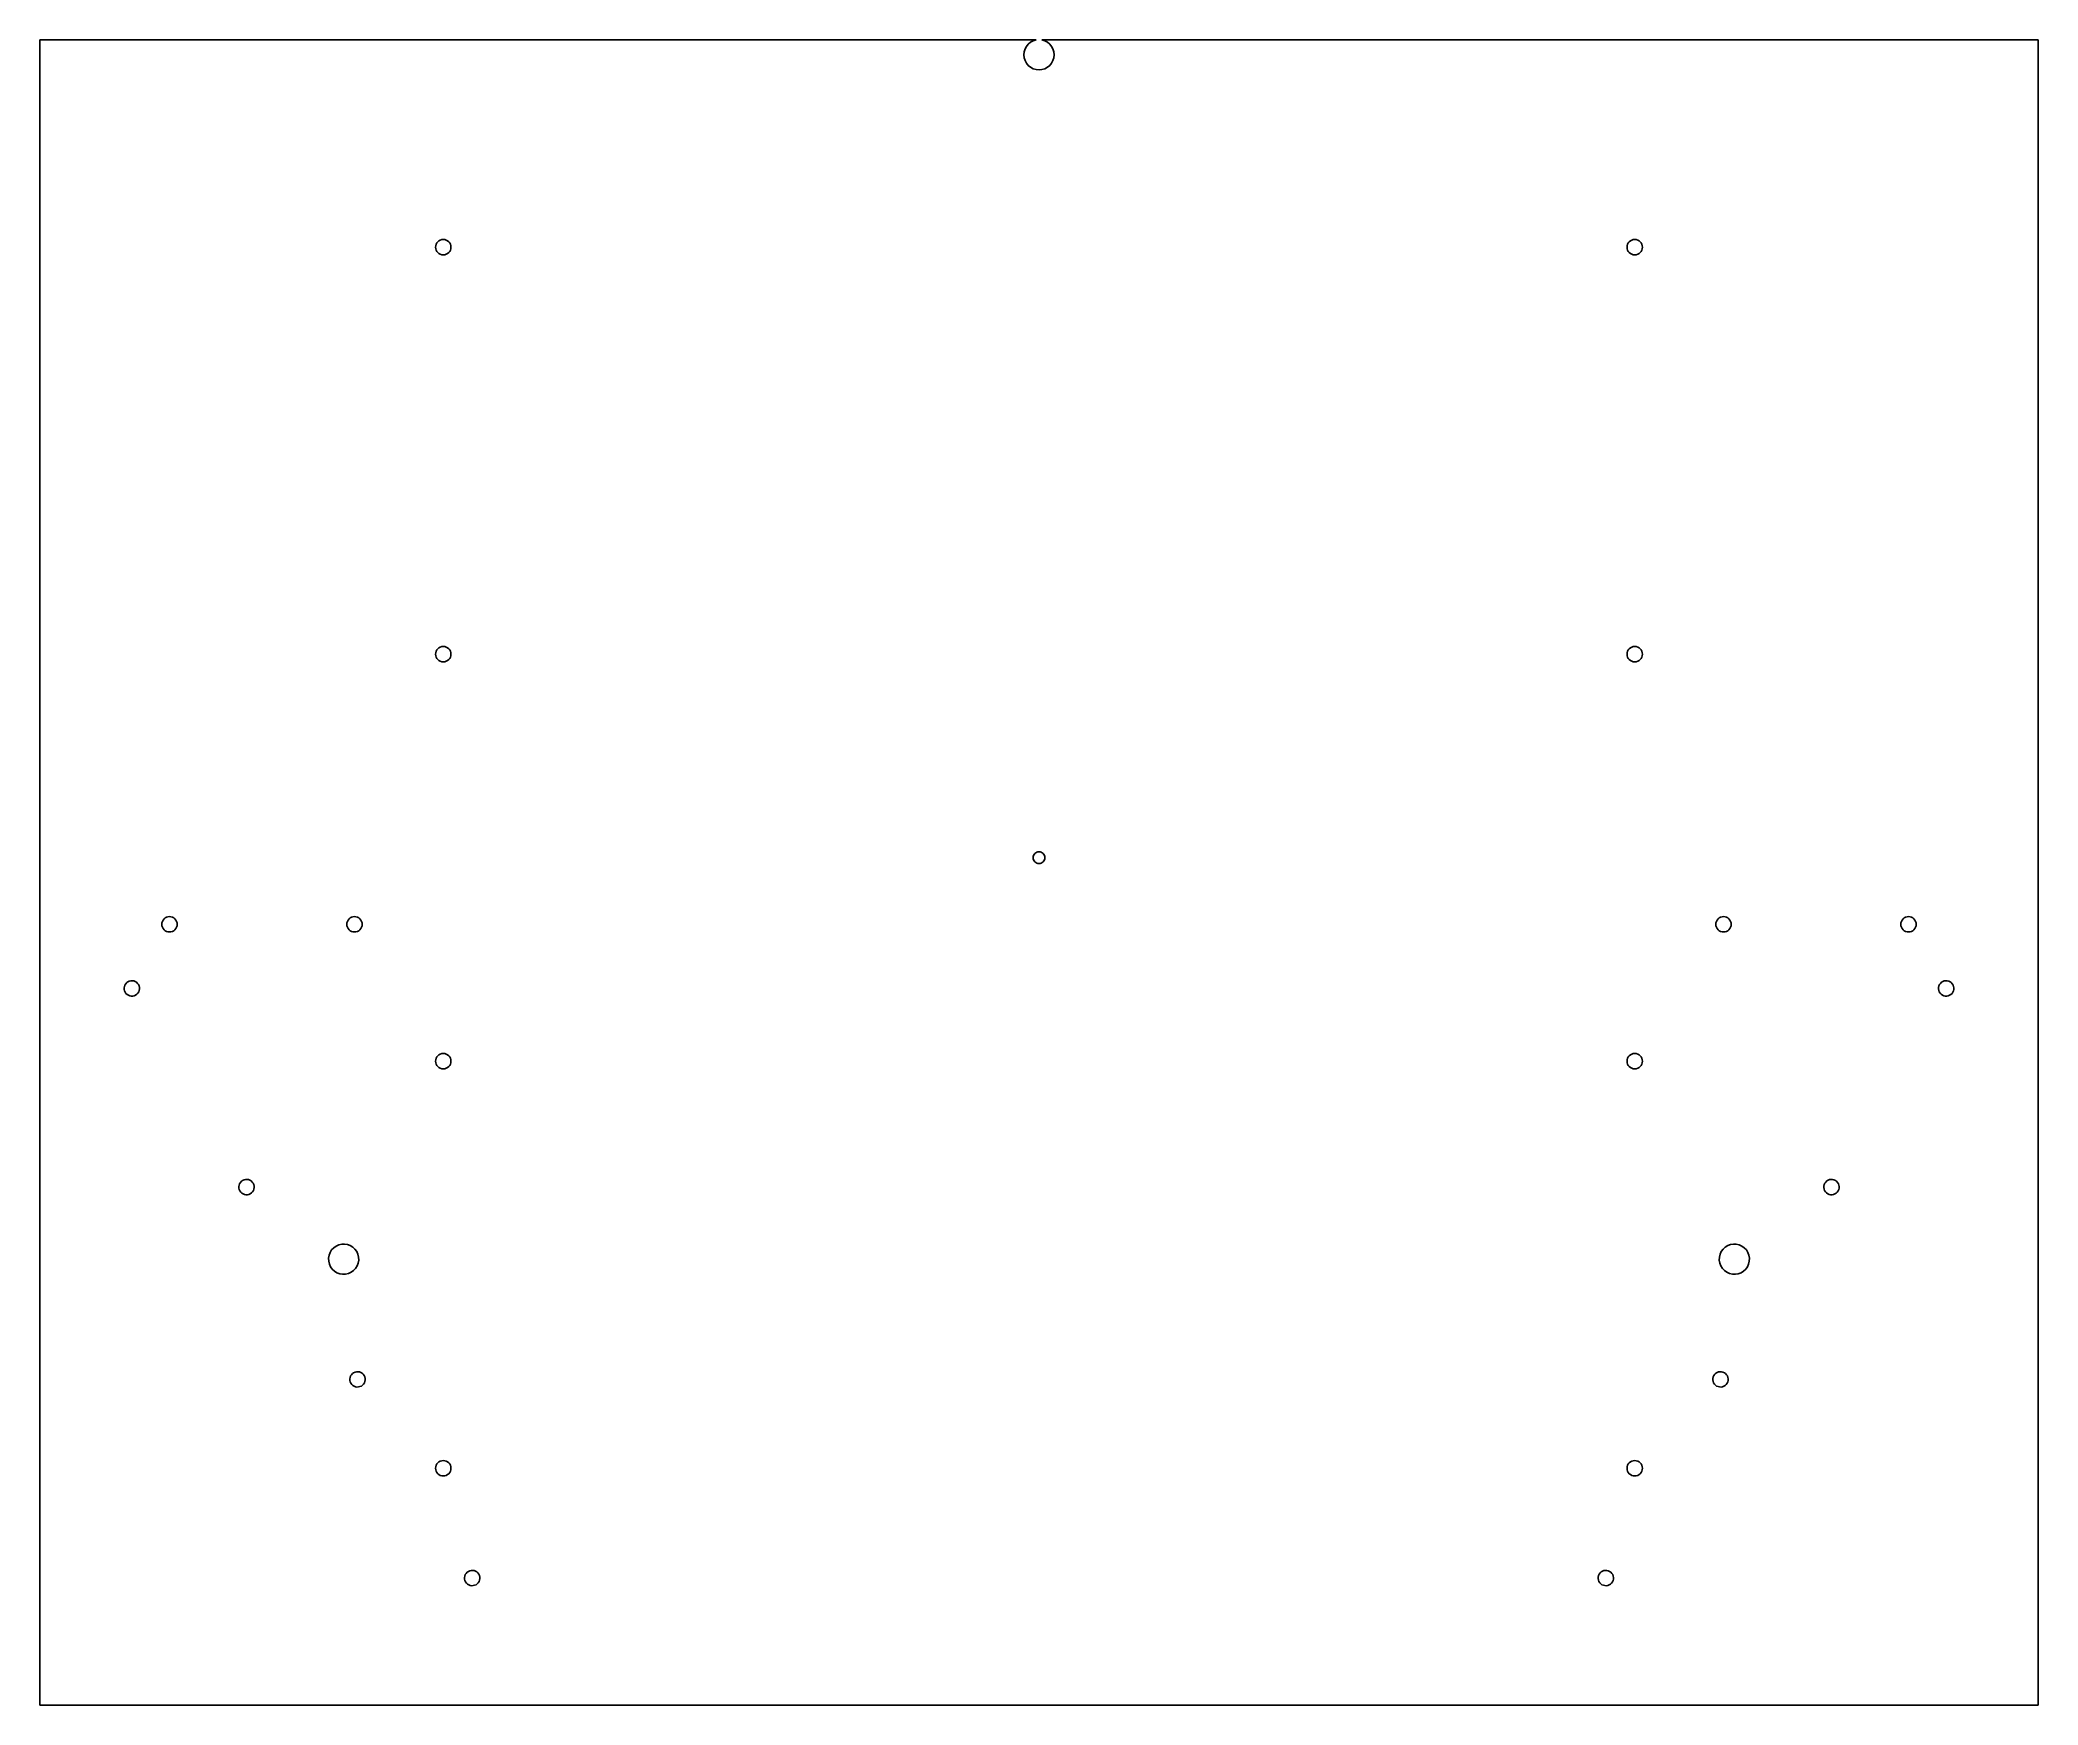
# Model space of a CAD drawing. Header units: metres. Extents: x -270 to 270, y -229 to 221.
import ezdxf

# ---------------------------------------------------------------- set-up
doc = ezdxf.new("R2010")
doc.units = ezdxf.units.M

msp = doc.modelspace()

# ---------------------------------------------------------------- linework, layer by layer
for p, q in [((-0.80124, 221), (-270, 221)), ((-270, 221), (-270, -229)), ((-4.07999, 217), (-4.0016, 217.796)), ((-4.0016, 216.204), (-4.07999, 217)), ((-4.0016, 217.796), (-3.76942, 218.561)), ((-3.76942, 215.439), (-4.0016, 216.204)), ((-3.76942, 218.561), (-3.3924, 219.267)), ((-3.3924, 219.267), (-2.88499, 219.885)), ((-2.88499, 219.885), (-2.26672, 220.392)), ((-2.26672, 220.392), (-1.56134, 220.769)), ((-1.56134, 220.769), (-0.80124, 221)), ((270, 221), (0.80124, 221)), ((0.80124, 221), (1.56134, 220.769)), ((1.56134, 220.769), (2.26672, 220.392)), ((2.26672, 220.392), (2.88499, 219.885)), ((2.88499, 219.885), (3.3924, 219.267)), ((3.3924, 219.267), (3.76942, 218.561)), ((3.76942, 218.561), (4.0016, 217.796)), ((4.0016, 216.204), (3.76942, 215.439)), ((4.0016, 217.796), (4.07999, 217)), ((4.07999, 217), (4.0016, 216.204)), ((270, -229), (270, 221)), ((-3.3924, 214.733), (-3.76942, 215.439)), ((-2.88499, 214.115), (-3.3924, 214.733)), ((-2.26672, 213.608), (-2.88499, 214.115)), ((-1.56134, 213.231), (-2.26672, 213.608)), ((-0.79596, 212.998), (-1.56134, 213.231)), ((0, 212.92), (-0.79596, 212.998)), ((0.79596, 212.998), (0, 212.92)), ((1.56134, 213.231), (0.79596, 212.998)), ((2.26672, 213.608), (1.56134, 213.231)), ((2.88499, 214.115), (2.26672, 213.608)), ((3.3924, 214.733), (2.88499, 214.115)), ((3.76942, 215.439), (3.3924, 214.733)), ((-163.08, 165), (-163.04, 165.406)), ((-163.04, 164.594), (-163.08, 165)), ((-163.04, 165.406), (-162.922, 165.796)), ((-162.922, 164.204), (-163.04, 164.594)), ((-162.922, 165.796), (-162.729, 166.156)), ((-162.729, 163.844), (-162.922, 164.204)), ((-162.729, 166.156), (-162.471, 166.471)), ((-162.471, 163.529), (-162.729, 163.844)), ((-162.471, 166.471), (-162.156, 166.729)), ((-162.156, 163.271), (-162.471, 163.529)), ((-162.156, 166.729), (-161.796, 166.922)), ((-161.796, 163.078), (-162.156, 163.271)), ((-161.796, 166.922), (-161.406, 167.04)), ((-161.406, 162.96), (-161.796, 163.078)), ((-161.406, 167.04), (-161, 167.08)), ((-161, 162.92), (-161.406, 162.96)), ((-161, 167.08), (-160.594, 167.04)), ((-160.594, 162.96), (-161, 162.92)), ((-160.594, 167.04), (-160.204, 166.922)), ((-160.204, 163.078), (-160.594, 162.96)), ((-160.204, 166.922), (-159.844, 166.729)), ((-159.844, 163.271), (-160.204, 163.078)), ((-159.844, 166.729), (-159.529, 166.471)), ((-159.529, 163.529), (-159.844, 163.271)), ((-159.529, 166.471), (-159.271, 166.156)), ((-159.271, 163.844), (-159.529, 163.529)), ((-159.271, 166.156), (-159.078, 165.796)), ((-159.078, 164.204), (-159.271, 163.844)), ((-159.078, 165.796), (-158.96, 165.406)), ((-158.96, 164.594), (-159.078, 164.204)), ((-158.96, 165.406), (-158.92, 165)), ((-158.92, 165), (-158.96, 164.594)), ((158.92, 165), (158.96, 165.406)), ((158.96, 164.594), (158.92, 165)), ((158.96, 165.406), (159.078, 165.796)), ((159.078, 164.204), (158.96, 164.594)), ((159.078, 165.796), (159.271, 166.156)), ((159.271, 163.844), (159.078, 164.204)), ((159.271, 166.156), (159.529, 166.471)), ((159.529, 163.529), (159.271, 163.844)), ((159.529, 166.471), (159.844, 166.729)), ((159.844, 163.271), (159.529, 163.529)), ((159.844, 166.729), (160.204, 166.922)), ((160.204, 163.078), (159.844, 163.271)), ((160.204, 166.922), (160.594, 167.04)), ((160.594, 162.96), (160.204, 163.078)), ((160.594, 167.04), (161, 167.08)), ((161, 162.92), (160.594, 162.96)), ((161, 167.08), (161.406, 167.04)), ((161.406, 162.96), (161, 162.92)), ((161.406, 167.04), (161.796, 166.922)), ((161.796, 163.078), (161.406, 162.96)), ((161.796, 166.922), (162.156, 166.729)), ((162.156, 163.271), (161.796, 163.078)), ((162.156, 166.729), (162.471, 166.471)), ((162.471, 163.529), (162.156, 163.271)), ((162.471, 166.471), (162.729, 166.156)), ((162.729, 163.844), (162.471, 163.529)), ((162.729, 166.156), (162.922, 165.796)), ((162.922, 164.204), (162.729, 163.844)), ((162.922, 165.796), (163.04, 165.406)), ((163.04, 164.594), (162.922, 164.204)), ((163.04, 165.406), (163.08, 165)), ((163.08, 165), (163.04, 164.594)), ((-163.08, 55), (-163.04, 55.4058)), ((-163.04, 54.5942), (-163.08, 55)), ((-163.04, 55.4058), (-162.922, 55.796)), ((-162.922, 54.204), (-163.04, 54.5942)), ((-162.922, 55.796), (-162.729, 56.1556)), ((-162.729, 53.8444), (-162.922, 54.204)), ((-162.729, 56.1556), (-162.471, 56.4708)), ((-162.471, 56.4708), (-162.156, 56.7294)), ((-162.156, 56.7294), (-161.796, 56.9217)), ((-161.796, 56.9217), (-161.406, 57.04)), ((-161.406, 57.04), (-161, 57.08)), ((-161, 57.08), (-160.594, 57.04)), ((-160.594, 57.04), (-160.204, 56.9217)), ((-160.204, 56.9217), (-159.844, 56.7294)), ((-159.844, 56.7294), (-159.529, 56.4708)), ((-159.529, 56.4708), (-159.271, 56.1556)), ((-159.271, 56.1556), (-159.078, 55.796)), ((-159.078, 54.204), (-159.271, 53.8444)), ((-159.078, 55.796), (-158.96, 55.4058)), ((-158.96, 54.5942), (-159.078, 54.204)), ((-158.96, 55.4058), (-158.92, 55)), ((-158.92, 55), (-158.96, 54.5942)), ((158.92, 55), (158.96, 55.4058)), ((158.96, 54.5942), (158.92, 55)), ((158.96, 55.4058), (159.078, 55.796)), ((159.078, 54.204), (158.96, 54.5942)), ((159.078, 55.796), (159.271, 56.1556)), ((159.271, 53.8444), (159.078, 54.204)), ((159.271, 56.1556), (159.529, 56.4708)), ((159.529, 56.4708), (159.844, 56.7294)), ((159.844, 56.7294), (160.204, 56.9217)), ((160.204, 56.9217), (160.594, 57.04)), ((160.594, 57.04), (161, 57.08)), ((161, 57.08), (161.406, 57.04)), ((161.406, 57.04), (161.796, 56.9217)), ((161.796, 56.9217), (162.156, 56.7294)), ((162.156, 56.7294), (162.471, 56.4708)), ((162.471, 56.4708), (162.729, 56.1556)), ((162.729, 56.1556), (162.922, 55.796)), ((162.922, 54.204), (162.729, 53.8444)), ((162.922, 55.796), (163.04, 55.4058)), ((163.04, 54.5942), (162.922, 54.204)), ((163.04, 55.4058), (163.08, 55)), ((163.08, 55), (163.04, 54.5942)), ((-162.471, 53.5292), (-162.729, 53.8444)), ((-162.156, 53.2705), (-162.471, 53.5292)), ((-161.796, 53.0783), (-162.156, 53.2705)), ((-161.406, 52.96), (-161.796, 53.0783)), ((-161, 52.92), (-161.406, 52.96)), ((-160.594, 52.96), (-161, 52.92)), ((-160.204, 53.0783), (-160.594, 52.96)), ((-159.844, 53.2705), (-160.204, 53.0783)), ((-159.529, 53.5292), (-159.844, 53.2705)), ((-159.271, 53.8444), (-159.529, 53.5292)), ((159.529, 53.5292), (159.271, 53.8444)), ((159.844, 53.2705), (159.529, 53.5292)), ((160.204, 53.0783), (159.844, 53.2705)), ((160.594, 52.96), (160.204, 53.0783)), ((161, 52.92), (160.594, 52.96)), ((161.406, 52.96), (161, 52.92)), ((161.796, 53.0783), (161.406, 52.96)), ((162.156, 53.2705), (161.796, 53.0783)), ((162.471, 53.5292), (162.156, 53.2705)), ((162.729, 53.8444), (162.471, 53.5292)), ((-1.57999, 0), (-1.54964, 0.30823)), ((-1.54964, -0.30823), (-1.57999, 0)), ((-1.54964, 0.30823), (-1.45972, 0.60463)), ((-1.45972, 0.60463), (-1.31372, 0.87779)), ((-1.31372, 0.87779), (-1.11722, 1.11722)), ((-1.11722, 1.11722), (-0.87779, 1.31372)), ((-0.87779, 1.31372), (-0.60463, 1.45972)), ((-0.60463, 1.45972), (-0.30823, 1.54964)), ((-0.30823, 1.54964), (0, 1.57999)), ((0, 1.57999), (0.30823, 1.54964)), ((0.30823, 1.54964), (0.60463, 1.45972)), ((0.60463, 1.45972), (0.87779, 1.31372)), ((0.87779, 1.31372), (1.11722, 1.11722)), ((1.11722, 1.11722), (1.31372, 0.87779)), ((1.31372, 0.87779), (1.45972, 0.60463)), ((1.45972, 0.60463), (1.54964, 0.30823)), ((1.54964, 0.30823), (1.57999, 0)), ((1.57999, 0), (1.54964, -0.30823)), ((-1.45972, -0.60463), (-1.54964, -0.30823)), ((-1.31372, -0.87779), (-1.45972, -0.60463)), ((-1.11722, -1.11722), (-1.31372, -0.87779)), ((-0.87779, -1.31372), (-1.11722, -1.11722)), ((-0.60463, -1.45972), (-0.87779, -1.31372)), ((-0.30823, -1.54964), (-0.60463, -1.45972)), ((0, -1.57999), (-0.30823, -1.54964)), ((0.30823, -1.54964), (0, -1.57999)), ((0.60463, -1.45972), (0.30823, -1.54964)), ((0.87779, -1.31372), (0.60463, -1.45972)), ((1.11722, -1.11722), (0.87779, -1.31372)), ((1.31372, -0.87779), (1.11722, -1.11722)), ((1.45972, -0.60463), (1.31372, -0.87779)), ((1.54964, -0.30823), (1.45972, -0.60463)), ((-236.156, -16.2705), (-235.796, -16.0783)), ((-235.796, -16.0783), (-235.406, -15.96)), ((-235.406, -15.96), (-235, -15.92)), ((-235, -15.92), (-234.594, -15.96)), ((-234.594, -15.96), (-234.204, -16.0783)), ((-234.204, -16.0783), (-233.844, -16.2705)), ((-186.156, -16.2705), (-185.796, -16.0783)), ((-185.796, -16.0783), (-185.406, -15.96)), ((-185.406, -15.96), (-185, -15.92)), ((-185, -15.92), (-184.594, -15.96)), ((-184.594, -15.96), (-184.204, -16.0783)), ((-184.204, -16.0783), (-183.844, -16.2705)), ((183.844, -16.2705), (184.204, -16.0783)), ((184.204, -16.0783), (184.594, -15.96)), ((184.594, -15.96), (185, -15.92)), ((185, -15.92), (185.406, -15.96)), ((185.406, -15.96), (185.796, -16.0783)), ((185.796, -16.0783), (186.156, -16.2705)), ((233.844, -16.2705), (234.204, -16.0783)), ((234.204, -16.0783), (234.594, -15.96)), ((234.594, -15.96), (235, -15.92)), ((235, -15.92), (235.406, -15.96)), ((235.406, -15.96), (235.796, -16.0783)), ((235.796, -16.0783), (236.156, -16.2705)), ((-237.08, -18), (-237.04, -17.5942)), ((-237.04, -18.4058), (-237.08, -18)), ((-237.04, -17.5942), (-236.922, -17.204)), ((-236.922, -18.796), (-237.04, -18.4058)), ((-236.922, -17.204), (-236.729, -16.8444)), ((-236.729, -19.1556), (-236.922, -18.796)), ((-236.729, -16.8444), (-236.471, -16.5292)), ((-236.471, -19.4708), (-236.729, -19.1556)), ((-236.471, -16.5292), (-236.156, -16.2705)), ((-236.156, -19.7294), (-236.471, -19.4708)), ((-235.796, -19.9217), (-236.156, -19.7294)), ((-235.406, -20.04), (-235.796, -19.9217)), ((-235, -20.08), (-235.406, -20.04)), ((-234.594, -20.04), (-235, -20.08)), ((-234.204, -19.9217), (-234.594, -20.04)), ((-233.844, -19.7294), (-234.204, -19.9217)), ((-233.844, -16.2705), (-233.529, -16.5292)), ((-233.529, -19.4708), (-233.844, -19.7294)), ((-233.529, -16.5292), (-233.271, -16.8444)), ((-233.271, -19.1556), (-233.529, -19.4708)), ((-233.271, -16.8444), (-233.078, -17.204)), ((-233.078, -18.796), (-233.271, -19.1556)), ((-233.078, -17.204), (-232.96, -17.5942)), ((-232.96, -18.4058), (-233.078, -18.796)), ((-232.96, -17.5942), (-232.92, -18)), ((-232.92, -18), (-232.96, -18.4058)), ((-187.08, -18), (-187.04, -17.5942)), ((-187.04, -18.4058), (-187.08, -18)), ((-187.04, -17.5942), (-186.922, -17.204)), ((-186.922, -18.796), (-187.04, -18.4058)), ((-186.922, -17.204), (-186.729, -16.8444)), ((-186.729, -19.1556), (-186.922, -18.796)), ((-186.729, -16.8444), (-186.471, -16.5292)), ((-186.471, -19.4708), (-186.729, -19.1556)), ((-186.471, -16.5292), (-186.156, -16.2705)), ((-186.156, -19.7294), (-186.471, -19.4708)), ((-185.796, -19.9217), (-186.156, -19.7294)), ((-185.406, -20.04), (-185.796, -19.9217)), ((-185, -20.08), (-185.406, -20.04)), ((-184.594, -20.04), (-185, -20.08)), ((-184.204, -19.9217), (-184.594, -20.04)), ((-183.844, -19.7294), (-184.204, -19.9217)), ((-183.844, -16.2705), (-183.529, -16.5292)), ((-183.529, -19.4708), (-183.844, -19.7294)), ((-183.529, -16.5292), (-183.271, -16.8444)), ((-183.271, -19.1556), (-183.529, -19.4708)), ((-183.271, -16.8444), (-183.078, -17.204)), ((-183.078, -18.796), (-183.271, -19.1556)), ((-183.078, -17.204), (-182.96, -17.5942)), ((-182.96, -18.4058), (-183.078, -18.796)), ((-182.96, -17.5942), (-182.92, -18)), ((-182.92, -18), (-182.96, -18.4058)), ((182.92, -18), (182.96, -17.5942)), ((182.96, -18.4058), (182.92, -18)), ((182.96, -17.5942), (183.078, -17.204)), ((183.078, -18.796), (182.96, -18.4058)), ((183.078, -17.204), (183.271, -16.8444)), ((183.271, -19.1556), (183.078, -18.796)), ((183.271, -16.8444), (183.529, -16.5292)), ((183.529, -19.4708), (183.271, -19.1556)), ((183.529, -16.5292), (183.844, -16.2705)), ((183.844, -19.7294), (183.529, -19.4708)), ((184.204, -19.9217), (183.844, -19.7294)), ((184.594, -20.04), (184.204, -19.9217)), ((185, -20.08), (184.594, -20.04)), ((185.406, -20.04), (185, -20.08)), ((185.796, -19.9217), (185.406, -20.04)), ((186.156, -19.7294), (185.796, -19.9217)), ((186.156, -16.2705), (186.471, -16.5292)), ((186.471, -19.4708), (186.156, -19.7294)), ((186.471, -16.5292), (186.729, -16.8444)), ((186.729, -19.1556), (186.471, -19.4708)), ((186.729, -16.8444), (186.922, -17.204)), ((186.922, -18.796), (186.729, -19.1556)), ((186.922, -17.204), (187.04, -17.5942)), ((187.04, -18.4058), (186.922, -18.796)), ((187.04, -17.5942), (187.08, -18)), ((187.08, -18), (187.04, -18.4058)), ((232.92, -18), (232.96, -17.5942)), ((232.96, -18.4058), (232.92, -18)), ((232.96, -17.5942), (233.078, -17.204)), ((233.078, -18.796), (232.96, -18.4058)), ((233.078, -17.204), (233.271, -16.8444)), ((233.271, -19.1556), (233.078, -18.796)), ((233.271, -16.8444), (233.529, -16.5292)), ((233.529, -19.4708), (233.271, -19.1556)), ((233.529, -16.5292), (233.844, -16.2705)), ((233.844, -19.7294), (233.529, -19.4708)), ((234.204, -19.9217), (233.844, -19.7294)), ((234.594, -20.04), (234.204, -19.9217)), ((235, -20.08), (234.594, -20.04)), ((235.406, -20.04), (235, -20.08)), ((235.796, -19.9217), (235.406, -20.04)), ((236.156, -19.7294), (235.796, -19.9217)), ((236.156, -16.2705), (236.471, -16.5292)), ((236.471, -19.4708), (236.156, -19.7294)), ((236.471, -16.5292), (236.729, -16.8444)), ((236.729, -19.1556), (236.471, -19.4708)), ((236.729, -16.8444), (236.922, -17.204)), ((236.922, -18.796), (236.729, -19.1556)), ((236.922, -17.204), (237.04, -17.5942)), ((237.04, -18.4058), (236.922, -18.796)), ((237.04, -17.5942), (237.08, -18)), ((237.08, -18), (237.04, -18.4058)), ((-247.261, -35.1896), (-247.195, -34.7873)), ((-247.248, -35.5972), (-247.261, -35.1896)), ((-247.155, -35.9942), (-247.248, -35.5972)), ((-247.195, -34.7873), (-247.051, -34.4057)), ((-246.987, -36.3657), (-247.155, -35.9942)), ((-247.051, -34.4057), (-246.836, -34.0594)), ((-246.75, -36.6971), (-246.987, -36.3657)), ((-246.836, -34.0594), (-246.557, -33.7618)), ((-246.452, -36.9758), (-246.75, -36.6971)), ((-246.557, -33.7618), (-246.226, -33.5243)), ((-246.106, -37.1911), (-246.452, -36.9758)), ((-246.226, -33.5243), (-245.854, -33.356)), ((-245.724, -37.3348), (-246.106, -37.1911)), ((-245.854, -33.356), (-245.457, -33.2635)), ((-245.322, -37.4012), (-245.724, -37.3348)), ((-245.457, -33.2635), (-245.05, -33.2501)), ((-244.914, -37.3879), (-245.322, -37.4012)), ((-245.05, -33.2501), (-244.647, -33.3165)), ((-244.517, -37.2953), (-244.914, -37.3879)), ((-244.647, -33.3165), (-244.266, -33.4602)), ((-244.146, -37.127), (-244.517, -37.2953)), ((-244.266, -33.4602), (-243.92, -33.6755)), ((-243.814, -36.8895), (-244.146, -37.127)), ((-243.92, -33.6755), (-243.622, -33.9542)), ((-243.536, -36.5919), (-243.814, -36.8895)), ((-243.622, -33.9542), (-243.385, -34.2857)), ((-243.32, -36.2456), (-243.536, -36.5919)), ((-243.385, -34.2857), (-243.216, -34.6571)), ((-243.177, -35.864), (-243.32, -36.2456)), ((-243.216, -34.6571), (-243.124, -35.0542)), ((-243.11, -35.4617), (-243.177, -35.864)), ((-243.124, -35.0542), (-243.11, -35.4617)), ((243.11, -35.4617), (243.124, -35.0542)), ((243.177, -35.864), (243.11, -35.4617)), ((243.124, -35.0542), (243.216, -34.6571)), ((243.32, -36.2456), (243.177, -35.864)), ((243.216, -34.6571), (243.385, -34.2857)), ((243.536, -36.5919), (243.32, -36.2456)), ((243.385, -34.2857), (243.622, -33.9542)), ((243.814, -36.8895), (243.536, -36.5919)), ((243.622, -33.9542), (243.92, -33.6755)), ((244.146, -37.127), (243.814, -36.8895)), ((243.92, -33.6755), (244.266, -33.4602)), ((244.517, -37.2953), (244.146, -37.127)), ((244.266, -33.4602), (244.647, -33.3165)), ((244.914, -37.3879), (244.517, -37.2953)), ((244.647, -33.3165), (245.05, -33.2501)), ((245.322, -37.4012), (244.914, -37.3879)), ((245.05, -33.2501), (245.457, -33.2635)), ((245.724, -37.3348), (245.322, -37.4012)), ((245.457, -33.2635), (245.854, -33.356)), ((246.106, -37.1911), (245.724, -37.3348)), ((245.854, -33.356), (246.226, -33.5243)), ((246.452, -36.9758), (246.106, -37.1911)), ((246.226, -33.5243), (246.557, -33.7618)), ((246.75, -36.6971), (246.452, -36.9758)), ((246.557, -33.7618), (246.836, -34.0594)), ((246.987, -36.3657), (246.75, -36.6971)), ((246.836, -34.0594), (247.051, -34.4057)), ((247.155, -35.9942), (246.987, -36.3657)), ((247.051, -34.4057), (247.195, -34.7873)), ((247.248, -35.5972), (247.155, -35.9942)), ((247.195, -34.7873), (247.261, -35.1896)), ((247.261, -35.1896), (247.248, -35.5972)), ((-162.922, -54.204), (-162.729, -53.8444)), ((-162.729, -53.8444), (-162.471, -53.5292)), ((-162.471, -53.5292), (-162.156, -53.2705)), ((-162.156, -53.2705), (-161.796, -53.0783)), ((-161.796, -53.0783), (-161.406, -52.96)), ((-161.406, -52.96), (-161, -52.92)), ((-161, -52.92), (-160.594, -52.96)), ((-160.594, -52.96), (-160.204, -53.0783)), ((-160.204, -53.0783), (-159.844, -53.2705)), ((-159.844, -53.2705), (-159.529, -53.5292)), ((-159.529, -53.5292), (-159.271, -53.8444)), ((-159.271, -53.8444), (-159.078, -54.204)), ((159.078, -54.204), (159.271, -53.8444)), ((159.271, -53.8444), (159.529, -53.5292)), ((159.529, -53.5292), (159.844, -53.2705)), ((159.844, -53.2705), (160.204, -53.0783)), ((160.204, -53.0783), (160.594, -52.96)), ((160.594, -52.96), (161, -52.92)), ((161, -52.92), (161.406, -52.96)), ((161.406, -52.96), (161.796, -53.0783)), ((161.796, -53.0783), (162.156, -53.2705)), ((162.156, -53.2705), (162.471, -53.5292)), ((162.471, -53.5292), (162.729, -53.8444)), ((162.729, -53.8444), (162.922, -54.204)), ((-163.08, -55), (-163.04, -54.5942)), ((-163.04, -55.4058), (-163.08, -55)), ((-163.04, -54.5942), (-162.922, -54.204)), ((-162.922, -55.796), (-163.04, -55.4058)), ((-162.729, -56.1556), (-162.922, -55.796)), ((-162.471, -56.4708), (-162.729, -56.1556)), ((-162.156, -56.7294), (-162.471, -56.4708)), ((-161.796, -56.9217), (-162.156, -56.7294)), ((-161.406, -57.04), (-161.796, -56.9217)), ((-161, -57.08), (-161.406, -57.04)), ((-160.594, -57.04), (-161, -57.08)), ((-160.204, -56.9217), (-160.594, -57.04)), ((-159.844, -56.7294), (-160.204, -56.9217)), ((-159.529, -56.4708), (-159.844, -56.7294)), ((-159.271, -56.1556), (-159.529, -56.4708)), ((-159.078, -55.796), (-159.271, -56.1556)), ((-159.078, -54.204), (-158.96, -54.5942)), ((-158.96, -55.4058), (-159.078, -55.796)), ((-158.96, -54.5942), (-158.92, -55)), ((-158.92, -55), (-158.96, -55.4058)), ((158.92, -55), (158.96, -54.5942)), ((158.96, -55.4058), (158.92, -55)), ((158.96, -54.5942), (159.078, -54.204)), ((159.078, -55.796), (158.96, -55.4058)), ((159.271, -56.1556), (159.078, -55.796)), ((159.529, -56.4708), (159.271, -56.1556)), ((159.844, -56.7294), (159.529, -56.4708)), ((160.204, -56.9217), (159.844, -56.7294)), ((160.594, -57.04), (160.204, -56.9217)), ((161, -57.08), (160.594, -57.04)), ((161.406, -57.04), (161, -57.08)), ((161.796, -56.9217), (161.406, -57.04)), ((162.156, -56.7294), (161.796, -56.9217)), ((162.471, -56.4708), (162.156, -56.7294)), ((162.729, -56.1556), (162.471, -56.4708)), ((162.922, -55.796), (162.729, -56.1556)), ((162.922, -54.204), (163.04, -54.5942)), ((163.04, -55.4058), (162.922, -55.796)), ((163.04, -54.5942), (163.08, -55)), ((163.08, -55), (163.04, -55.4058)), ((-216.261, -88.8832), (-216.195, -88.4809)), ((-216.248, -89.2907), (-216.261, -88.8832)), ((-216.155, -89.6878), (-216.248, -89.2907)), ((-216.195, -88.4809), (-216.051, -88.0993)), ((-215.987, -90.0592), (-216.155, -89.6878)), ((-216.051, -88.0993), (-215.836, -87.753)), ((-215.75, -90.3907), (-215.987, -90.0592)), ((-215.836, -87.753), (-215.557, -87.4554)), ((-215.452, -90.6694), (-215.75, -90.3907)), ((-215.557, -87.4554), (-215.226, -87.2179)), ((-215.106, -90.8847), (-215.452, -90.6694)), ((-215.226, -87.2179), (-214.854, -87.0496)), ((-214.724, -91.0284), (-215.106, -90.8847)), ((-214.854, -87.0496), (-214.457, -86.957)), ((-214.322, -91.0948), (-214.724, -91.0284)), ((-214.457, -86.957), (-214.05, -86.9437)), ((-213.914, -91.0814), (-214.322, -91.0948)), ((-214.05, -86.9437), (-213.647, -87.0101)), ((-213.517, -90.9888), (-213.914, -91.0814)), ((-213.647, -87.0101), (-213.266, -87.1537)), ((-213.146, -90.8206), (-213.517, -90.9888)), ((-213.266, -87.1537), (-212.92, -87.3691)), ((-212.814, -90.5831), (-213.146, -90.8206)), ((-212.92, -87.3691), (-212.622, -87.6478)), ((-212.536, -90.2855), (-212.814, -90.5831)), ((-212.622, -87.6478), (-212.385, -87.9792)), ((-212.32, -89.9392), (-212.536, -90.2855)), ((-212.385, -87.9792), (-212.216, -88.3506)), ((-212.177, -89.5576), (-212.32, -89.9392)), ((-212.216, -88.3506), (-212.124, -88.7477)), ((-212.11, -89.1553), (-212.177, -89.5576)), ((-212.124, -88.7477), (-212.11, -89.1553)), ((212.11, -89.1553), (212.124, -88.7477)), ((212.177, -89.5576), (212.11, -89.1553)), ((212.124, -88.7477), (212.216, -88.3506)), ((212.32, -89.9392), (212.177, -89.5576)), ((212.216, -88.3506), (212.385, -87.9792)), ((212.536, -90.2855), (212.32, -89.9392)), ((212.385, -87.9792), (212.622, -87.6478)), ((212.814, -90.5831), (212.536, -90.2855)), ((212.622, -87.6478), (212.92, -87.3691)), ((213.146, -90.8206), (212.814, -90.5831)), ((212.92, -87.3691), (213.266, -87.1537)), ((213.517, -90.9888), (213.146, -90.8206)), ((213.266, -87.1537), (213.647, -87.0101)), ((213.914, -91.0814), (213.517, -90.9888)), ((213.647, -87.0101), (214.05, -86.9437)), ((214.322, -91.0948), (213.914, -91.0814)), ((214.05, -86.9437), (214.457, -86.957)), ((214.724, -91.0284), (214.322, -91.0948)), ((214.457, -86.957), (214.854, -87.0496)), ((215.106, -90.8847), (214.724, -91.0284)), ((214.854, -87.0496), (215.226, -87.2179)), ((215.452, -90.6694), (215.106, -90.8847)), ((215.226, -87.2179), (215.557, -87.4554)), ((215.75, -90.3907), (215.452, -90.6694)), ((215.557, -87.4554), (215.836, -87.753)), ((215.987, -90.0592), (215.75, -90.3907)), ((215.836, -87.753), (216.051, -88.0993)), ((216.155, -89.6878), (215.987, -90.0592)), ((216.051, -88.0993), (216.195, -88.4809)), ((216.248, -89.2907), (216.155, -89.6878)), ((216.195, -88.4809), (216.261, -88.8832)), ((216.261, -88.8832), (216.248, -89.2907)), ((-191.999, -108.233), (-191.868, -107.444)), ((-191.868, -107.444), (-191.587, -106.695)), ((-191.587, -106.695), (-191.164, -106.016)), ((-191.164, -106.016), (-190.618, -105.432)), ((-190.618, -105.432), (-189.968, -104.967)), ((-189.968, -104.967), (-189.239, -104.637)), ((-189.239, -104.637), (-188.46, -104.455)), ((-188.46, -104.455), (-187.661, -104.429)), ((-187.661, -104.429), (-186.872, -104.559)), ((-186.872, -104.559), (-186.123, -104.841)), ((-186.123, -104.841), (-185.444, -105.263)), ((-185.444, -105.263), (-184.86, -105.81)), ((-184.86, -105.81), (-184.394, -106.46)), ((-184.394, -106.46), (-184.064, -107.189)), ((-184.064, -107.189), (-183.882, -107.967)), ((-183.882, -107.967), (-183.856, -108.767)), ((183.856, -108.767), (183.882, -107.967)), ((183.882, -107.967), (184.064, -107.189)), ((184.064, -107.189), (184.394, -106.46)), ((184.394, -106.46), (184.86, -105.81)), ((184.86, -105.81), (185.444, -105.263)), ((185.444, -105.263), (186.123, -104.841)), ((186.123, -104.841), (186.872, -104.559)), ((186.872, -104.559), (187.661, -104.429)), ((187.661, -104.429), (188.46, -104.455)), ((188.46, -104.455), (189.239, -104.637)), ((189.239, -104.637), (189.968, -104.967)), ((189.968, -104.967), (190.618, -105.432)), ((190.618, -105.432), (191.164, -106.016)), ((191.164, -106.016), (191.587, -106.695)), ((191.587, -106.695), (191.868, -107.444)), ((191.868, -107.444), (191.999, -108.233)), ((-191.973, -109.033), (-191.999, -108.233)), ((-191.791, -109.811), (-191.973, -109.033)), ((-191.461, -110.54), (-191.791, -109.811)), ((-190.995, -111.19), (-191.461, -110.54)), ((-190.411, -111.737), (-190.995, -111.19)), ((-189.732, -112.159), (-190.411, -111.737)), ((-188.983, -112.441), (-189.732, -112.159)), ((-188.194, -112.571), (-188.983, -112.441)), ((-187.395, -112.545), (-188.194, -112.571)), ((-186.616, -112.363), (-187.395, -112.545)), ((-185.888, -112.033), (-186.616, -112.363)), ((-185.237, -111.568), (-185.888, -112.033)), ((-184.691, -110.984), (-185.237, -111.568)), ((-184.268, -110.305), (-184.691, -110.984)), ((-183.987, -109.556), (-184.268, -110.305)), ((-183.856, -108.767), (-183.987, -109.556)), ((183.987, -109.556), (183.856, -108.767)), ((184.268, -110.305), (183.987, -109.556)), ((184.691, -110.984), (184.268, -110.305)), ((185.237, -111.568), (184.691, -110.984)), ((185.888, -112.033), (185.237, -111.568)), ((186.616, -112.363), (185.888, -112.033)), ((187.395, -112.545), (186.616, -112.363)), ((188.194, -112.571), (187.395, -112.545)), ((188.983, -112.441), (188.194, -112.571)), ((189.732, -112.159), (188.983, -112.441)), ((190.411, -111.737), (189.732, -112.159)), ((190.995, -111.19), (190.411, -111.737)), ((191.461, -110.54), (190.995, -111.19)), ((191.791, -109.811), (191.461, -110.54)), ((191.973, -109.033), (191.791, -109.811)), ((191.999, -108.233), (191.973, -109.033)), ((-186.195, -140.442), (-186.051, -140.061)), ((-186.051, -140.061), (-185.836, -139.715)), ((-185.836, -139.715), (-185.557, -139.417)), ((-185.557, -139.417), (-185.226, -139.179)), ((-185.226, -139.179), (-184.854, -139.011)), ((-184.854, -139.011), (-184.457, -138.919)), ((-184.457, -138.919), (-184.05, -138.905)), ((-184.05, -138.905), (-183.648, -138.972)), ((-183.648, -138.972), (-183.266, -139.115)), ((-183.266, -139.115), (-182.92, -139.331)), ((-182.92, -139.331), (-182.622, -139.609)), ((-182.622, -139.609), (-182.385, -139.941)), ((-182.385, -139.941), (-182.216, -140.312)), ((-182.216, -140.312), (-182.124, -140.709)), ((182.124, -140.709), (182.216, -140.312)), ((182.216, -140.312), (182.385, -139.941)), ((182.385, -139.941), (182.622, -139.609)), ((182.622, -139.609), (182.92, -139.331)), ((182.92, -139.331), (183.266, -139.115)), ((183.266, -139.115), (183.648, -138.972)), ((183.648, -138.972), (184.05, -138.905)), ((184.05, -138.905), (184.457, -138.919)), ((184.457, -138.919), (184.854, -139.011)), ((184.854, -139.011), (185.226, -139.179)), ((185.226, -139.179), (185.557, -139.417)), ((185.557, -139.417), (185.836, -139.715)), ((185.836, -139.715), (186.051, -140.061)), ((186.051, -140.061), (186.195, -140.442)), ((-186.261, -140.845), (-186.195, -140.442)), ((-186.248, -141.252), (-186.261, -140.845)), ((-186.155, -141.649), (-186.248, -141.252)), ((-185.987, -142.021), (-186.155, -141.649)), ((-185.75, -142.352), (-185.987, -142.021)), ((-185.452, -142.631), (-185.75, -142.352)), ((-185.106, -142.846), (-185.452, -142.631)), ((-184.724, -142.99), (-185.106, -142.846)), ((-184.322, -143.056), (-184.724, -142.99)), ((-183.914, -143.043), (-184.322, -143.056)), ((-183.517, -142.95), (-183.914, -143.043)), ((-183.146, -142.782), (-183.517, -142.95)), ((-182.814, -142.545), (-183.146, -142.782)), ((-182.536, -142.247), (-182.814, -142.545)), ((-182.32, -141.901), (-182.536, -142.247)), ((-182.177, -141.519), (-182.32, -141.901)), ((-182.11, -141.117), (-182.177, -141.519)), ((-182.124, -140.709), (-182.11, -141.117)), ((182.11, -141.117), (182.124, -140.709)), ((182.177, -141.519), (182.11, -141.117)), ((182.32, -141.901), (182.177, -141.519)), ((182.536, -142.247), (182.32, -141.901)), ((182.814, -142.545), (182.536, -142.247)), ((183.146, -142.782), (182.814, -142.545)), ((183.517, -142.95), (183.146, -142.782)), ((183.914, -143.043), (183.517, -142.95)), ((184.322, -143.056), (183.914, -143.043)), ((184.724, -142.99), (184.322, -143.056)), ((185.106, -142.846), (184.724, -142.99)), ((185.452, -142.631), (185.106, -142.846)), ((185.75, -142.352), (185.452, -142.631)), ((185.987, -142.021), (185.75, -142.352)), ((186.155, -141.649), (185.987, -142.021)), ((186.248, -141.252), (186.155, -141.649)), ((186.195, -140.442), (186.261, -140.845)), ((186.261, -140.845), (186.248, -141.252)), ((-163.08, -165), (-163.04, -164.594)), ((-163.04, -165.406), (-163.08, -165)), ((-163.04, -164.594), (-162.922, -164.204)), ((-162.922, -165.796), (-163.04, -165.406)), ((-162.922, -164.204), (-162.729, -163.844)), ((-162.729, -166.156), (-162.922, -165.796)), ((-162.729, -163.844), (-162.471, -163.529)), ((-162.471, -166.471), (-162.729, -166.156)), ((-162.471, -163.529), (-162.156, -163.271)), ((-162.156, -166.729), (-162.471, -166.471)), ((-162.156, -163.271), (-161.796, -163.078)), ((-161.796, -166.922), (-162.156, -166.729)), ((-161.796, -163.078), (-161.406, -162.96)), ((-161.406, -167.04), (-161.796, -166.922)), ((-161.406, -162.96), (-161, -162.92)), ((-161, -167.08), (-161.406, -167.04)), ((-161, -162.92), (-160.594, -162.96)), ((-160.594, -167.04), (-161, -167.08)), ((-160.594, -162.96), (-160.204, -163.078)), ((-160.204, -166.922), (-160.594, -167.04)), ((-160.204, -163.078), (-159.844, -163.271)), ((-159.844, -166.729), (-160.204, -166.922)), ((-159.844, -163.271), (-159.529, -163.529)), ((-159.529, -166.471), (-159.844, -166.729)), ((-159.529, -163.529), (-159.271, -163.844)), ((-159.271, -166.156), (-159.529, -166.471)), ((-159.271, -163.844), (-159.078, -164.204)), ((-159.078, -165.796), (-159.271, -166.156)), ((-159.078, -164.204), (-158.96, -164.594)), ((-158.96, -165.406), (-159.078, -165.796)), ((-158.96, -164.594), (-158.92, -165)), ((-158.92, -165), (-158.96, -165.406)), ((158.92, -165), (158.96, -164.594)), ((158.96, -165.406), (158.92, -165)), ((158.96, -164.594), (159.078, -164.204)), ((159.078, -165.796), (158.96, -165.406)), ((159.078, -164.204), (159.271, -163.844)), ((159.271, -166.156), (159.078, -165.796)), ((159.271, -163.844), (159.529, -163.529)), ((159.529, -166.471), (159.271, -166.156)), ((159.529, -163.529), (159.844, -163.271)), ((159.844, -166.729), (159.529, -166.471)), ((159.844, -163.271), (160.204, -163.078)), ((160.204, -166.922), (159.844, -166.729)), ((160.204, -163.078), (160.594, -162.96)), ((160.594, -167.04), (160.204, -166.922)), ((160.594, -162.96), (161, -162.92)), ((161, -167.08), (160.594, -167.04)), ((161, -162.92), (161.406, -162.96)), ((161.406, -167.04), (161, -167.08)), ((161.406, -162.96), (161.796, -163.078)), ((161.796, -166.922), (161.406, -167.04)), ((161.796, -163.078), (162.156, -163.271)), ((162.156, -166.729), (161.796, -166.922)), ((162.156, -163.271), (162.471, -163.529)), ((162.471, -166.471), (162.156, -166.729)), ((162.471, -163.529), (162.729, -163.844)), ((162.729, -166.156), (162.471, -166.471)), ((162.729, -163.844), (162.922, -164.204)), ((162.922, -165.796), (162.729, -166.156)), ((162.922, -164.204), (163.04, -164.594)), ((163.04, -165.406), (162.922, -165.796)), ((163.04, -164.594), (163.08, -165)), ((163.08, -165), (163.04, -165.406)), ((-155.261, -194.538), (-155.195, -194.136)), ((-155.195, -194.136), (-155.051, -193.754)), ((-155.051, -193.754), (-154.836, -193.408)), ((-154.836, -193.408), (-154.557, -193.111)), ((-154.557, -193.111), (-154.226, -192.873)), ((-154.226, -192.873), (-153.854, -192.705)), ((-153.854, -192.705), (-153.457, -192.612)), ((-153.457, -192.612), (-153.05, -192.599)), ((-153.05, -192.599), (-152.648, -192.665)), ((-152.648, -192.665), (-152.266, -192.809)), ((-152.266, -192.809), (-151.92, -193.024)), ((-151.92, -193.024), (-151.622, -193.303)), ((-151.622, -193.303), (-151.385, -193.634)), ((-151.385, -193.634), (-151.216, -194.006)), ((-151.216, -194.006), (-151.124, -194.403)), ((151.124, -194.403), (151.216, -194.006)), ((151.216, -194.006), (151.385, -193.634)), ((151.385, -193.634), (151.622, -193.303)), ((151.622, -193.303), (151.92, -193.024)), ((151.92, -193.024), (152.266, -192.809)), ((152.266, -192.809), (152.648, -192.665)), ((152.648, -192.665), (153.05, -192.599)), ((153.05, -192.599), (153.457, -192.612)), ((153.457, -192.612), (153.854, -192.705)), ((153.854, -192.705), (154.226, -192.873)), ((154.226, -192.873), (154.557, -193.111)), ((154.557, -193.111), (154.836, -193.408)), ((154.836, -193.408), (155.051, -193.754)), ((155.051, -193.754), (155.195, -194.136)), ((155.195, -194.136), (155.261, -194.538)), ((-155.248, -194.946), (-155.261, -194.538)), ((-155.155, -195.343), (-155.248, -194.946)), ((-154.987, -195.714), (-155.155, -195.343)), ((-154.75, -196.046), (-154.987, -195.714)), ((-154.452, -196.325), (-154.75, -196.046)), ((-154.106, -196.54), (-154.452, -196.325)), ((-153.724, -196.683), (-154.106, -196.54)), ((-153.322, -196.75), (-153.724, -196.683)), ((-152.914, -196.737), (-153.322, -196.75)), ((-152.517, -196.644), (-152.914, -196.737)), ((-152.146, -196.476), (-152.517, -196.644)), ((-151.814, -196.238), (-152.146, -196.476)), ((-151.536, -195.941), (-151.814, -196.238)), ((-151.32, -195.594), (-151.536, -195.941)), ((-151.177, -195.213), (-151.32, -195.594)), ((-151.11, -194.81), (-151.177, -195.213)), ((-151.124, -194.403), (-151.11, -194.81)), ((151.11, -194.81), (151.124, -194.403)), ((151.177, -195.213), (151.11, -194.81)), ((151.32, -195.594), (151.177, -195.213)), ((151.536, -195.941), (151.32, -195.594)), ((151.814, -196.238), (151.536, -195.941)), ((152.146, -196.476), (151.814, -196.238)), ((152.517, -196.644), (152.146, -196.476)), ((152.914, -196.737), (152.517, -196.644)), ((153.322, -196.75), (152.914, -196.737)), ((153.724, -196.683), (153.322, -196.75)), ((154.106, -196.54), (153.724, -196.683)), ((154.452, -196.325), (154.106, -196.54)), ((154.75, -196.046), (154.452, -196.325)), ((154.987, -195.714), (154.75, -196.046)), ((155.155, -195.343), (154.987, -195.714)), ((155.248, -194.946), (155.155, -195.343)), ((155.261, -194.538), (155.248, -194.946)), ((-270, -229), (270, -229))]:
    msp.add_line(p, q)

doc.saveas('drawing.dxf')
